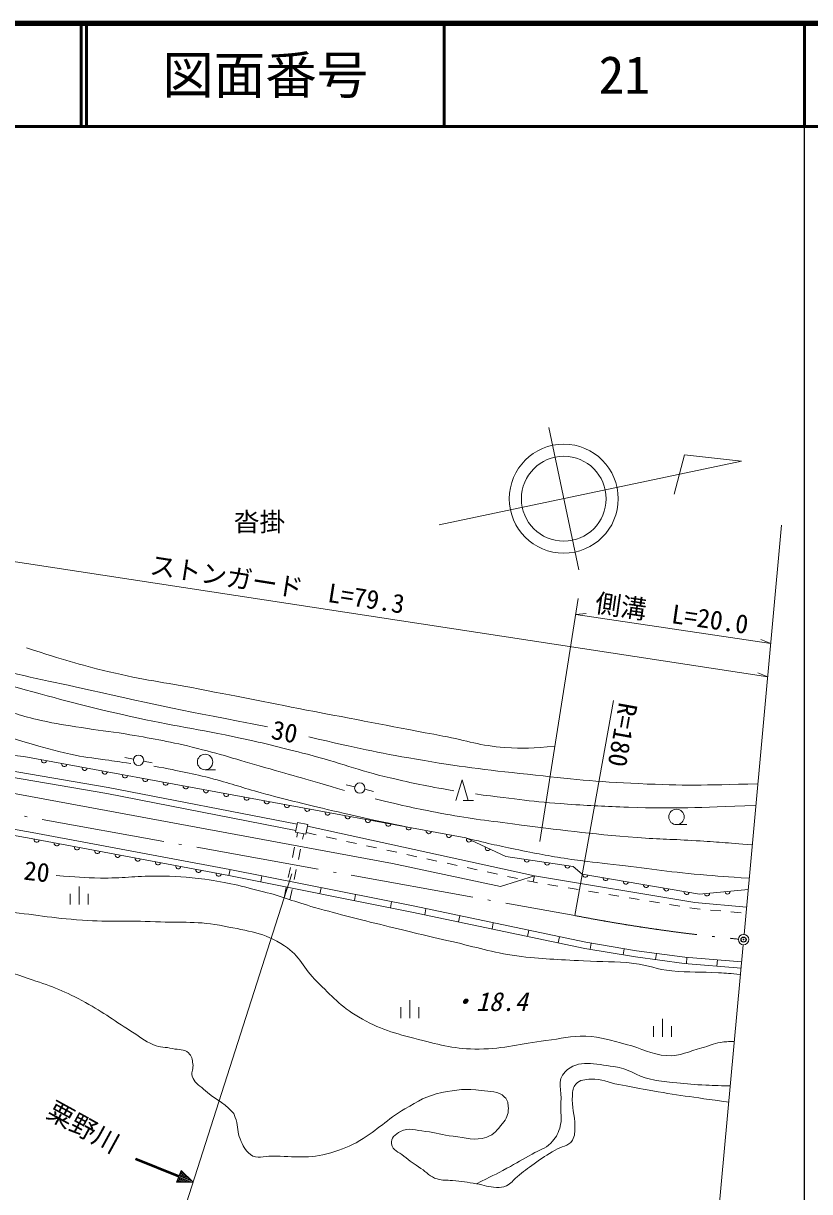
# Model space of a CAD drawing. Units: millimetres, scale not verified. Extents: x 40000 to 680000, y 20000 to 380000.
# Drawn here: x 503121 to 579500, y 266564 to 380000 of the extents above; entities that cross this region are included whole.
import ezdxf
from ezdxf.enums import TextEntityAlignment as Align

# ---------------------------------------------------------------- set-up
doc = ezdxf.new("R2010")
doc.units = ezdxf.units.MM
doc.header["$LTSCALE"] = 1000
doc.header["$PDMODE"] = 32
doc.header["$PDSIZE"] = 500
doc.linetypes.add('LONG_DASHED_DOTTED', pattern=[15.25, 12, -1.5, 0.25, -1.5])
for name, color, linetype, lineweight in [('M-BGD', 7, 'Continuous', 13), ('M-BMK', 2, 'LONG_DASHED_DOTTED', 13), ('M-STR-HTXT', 7, 'Continuous', 13), ('M-TTL', 2, 'Continuous', 140), ('M-TTL-BAND', 7, 'Continuous', 25), ('M-TTL-LINE', 7, 'Continuous', 50)]:
    doc.layers.add(name, color=color, linetype=linetype, lineweight=lineweight)
doc.layers.add('M-OTRS', color=6, linetype='Continuous')
doc.layers.add('M-TTL-TXT', color=7, linetype='Continuous')
doc.styles.add('ＭＳ ゴシック', font='')
doc.styles.get('ＭＳ ゴシック').set_extended_font_data('MS Gothic')

msp = doc.modelspace()

# ---------------------------------------------------------------- linework, layer by layer
at = {"layer": 'M-BGD'}
for p, q in [((554161, 340753), (557067, 326938)), ((567339, 338116), (566339, 334299)), ((572883, 337479), (567339, 338116)), ((543526, 331302), (572883, 337479)), ((513818, 308542), (512969, 308707)), ((515649, 308184), (514800, 308350)), ((520773, 307531), (521773, 307531)), ((545139, 304546), (545739, 306546)), ((545739, 306546), (546339, 304546)), ((535316, 305869), (534476, 306076)), ((537128, 305423), (536287, 305630)), ((545839, 304546), (546839, 304546)), ((566562, 302199), (567562, 302199)), ((529670, 300974), (529767, 301436)), ((530244, 300787), (530355, 301318)), ((530597, 301425), (531574, 301213)), ((532551, 301000), (533528, 300788)), ((529262, 299016), (529466, 299995)), ((529836, 298829), (530040, 299808)), ((534505, 300575), (535482, 300363)), ((536460, 300151), (537437, 299938)), ((538414, 299726), (539391, 299513)), ((540368, 299301), (541345, 299088)), ((542323, 298876), (543300, 298664)), ((544277, 298451), (545254, 298239)), ((523079, 297245), (523196, 297834)), ((526173, 296631), (526290, 297219)), ((528854, 297058), (529058, 298037)), ((529428, 296871), (529632, 297850)), ((546231, 298026), (547209, 297814)), ((548186, 297601), (549163, 297389)), ((552759, 297221), (552649, 296631)), ((508557, 294431), (508557, 296181)), ((528445, 295100), (528649, 296079)), ((531932, 295486), (532049, 296074)), ((550140, 297176), (551117, 296964)), ((552094, 296752), (552649, 296631)), ((552649, 296631), (553076, 296561)), ((554062, 296398), (555049, 296235)), ((556036, 296072), (557022, 295910)), ((507682, 294431), (507682, 295481)), ((509432, 294431), (509432, 295481)), ((529019, 294913), (529223, 295892)), ((535280, 294821), (535397, 295409)), ((558009, 295747), (558996, 295584)), ((559982, 295421), (560969, 295259)), ((561956, 295096), (562942, 294933)), ((538771, 294127), (538888, 294715)), ((542107, 293450), (542230, 294037)), ((563929, 294770), (564916, 294608)), ((565902, 294445), (566889, 294282)), ((567876, 294119), (568287, 294051)), ((568287, 294051), (568868, 293998)), ((569864, 293907), (570859, 293816)), ((545386, 292762), (545509, 293349)), ((548646, 292078), (548769, 292666)), ((571855, 293725), (572851, 293634)), ((552105, 291353), (552228, 291940)), ((555079, 290729), (555202, 291316)), ((558183, 290099), (558283, 290690)), ((561394, 289555), (561495, 290147)), ((564541, 289091), (564621, 289685)), ((567531, 288701), (567579, 289299)), ((570489, 288463), (570537, 289061)), ((540650, 283415), (540650, 285165)), ((539775, 283415), (539775, 284465)), ((541525, 283415), (541525, 284465)), ((564322, 281594), (564322, 282644)), ((565197, 281594), (565197, 283344)), ((566072, 281594), (566072, 282644)), ((514065, 269800), (514005, 269652)), ((514005, 269652), (518182, 267977)), ((514020, 269689), (518197, 268014)), ((514035, 269726), (518212, 268051)), ((514050, 269763), (518227, 268088)), ((514065, 269800), (518242, 268125)), ((517988, 267494), (518435, 268608)), ((518635, 267494), (518078, 267717)), ((518850, 267494), (518107, 267791)), ((519065, 267493), (518137, 267866)), ((519281, 267493), (518167, 267940)), ((519496, 267493), (518197, 268014)), ((519526, 267567), (518227, 268088)), ((519370, 267716), (518256, 268163)), ((519214, 267865), (518286, 268237)), ((519059, 268013), (518316, 268311)), ((518903, 268162), (518346, 268385)), ((518747, 268311), (518376, 268460)), ((518591, 268459), (518406, 268534)), ((518435, 268608), (519604, 267493)), ((519604, 267493), (517988, 267494)), ((518204, 267494), (518018, 267569)), ((518419, 267494), (518048, 267643))]:
    msp.add_line(p, q, dxfattribs=at)
for points in [[(492951, 309896), (503155, 308802), (546095, 300907), (549996, 299110), (556536, 298142), (557410, 297395), (568796, 295455), (573529, 295886)], [(492849, 308965), (511352, 305804), (529709, 302240)], [(493614, 308226), (511241, 305214), (529586, 301623)], [(491171, 307256), (538978, 298409), (549484, 296192), (552759, 297221)], [(492347, 302883), (503872, 300839), (523079, 297245), (540855, 293713), (557663, 290187), (562580, 289354), (567304, 288719), (572838, 288274)], [(492347, 302883), (503872, 300839), (523079, 297245)], [(492452, 303474), (503979, 301429), (523193, 297835), (540975, 294300), (557775, 290777), (562670, 289948), (567369, 289316), (572886, 288872)], [(530720, 302043), (552759, 297221), (568363, 294647), (573374, 294189)]]:
    msp.add_lwpolyline(points, dxfattribs=at)
msp.add_lwpolyline([(529557, 301478), (530567, 301276), (530755, 302216), (529745, 302418)], close=True, dxfattribs=at)
for centre, radius in [((555614, 333845), 5294), ((555614, 333845), 4118), ((514309, 308446), 500), ((520773, 308281), 750), ((535802, 305749), 500), ((566562, 302949), 750)]:
    msp.add_circle(centre, radius, dxfattribs=at)
for centre, start, end in [((505134, 308438), 169.58117, 349.58117), ((507101, 308077), 169.58117, 349.58117), ((509068, 307715), 169.58117, 349.58117), ((511035, 307353), 169.58117, 349.58117), ((513002, 306992), 169.58117, 349.58117), ((514969, 306630), 169.58117, 349.58117), ((516936, 306268), 169.58117, 349.58117), ((518903, 305907), 169.58117, 349.58117), ((520870, 305545), 169.58117, 349.58117), ((522837, 305183), 169.58117, 349.58117), ((524804, 304821), 169.58117, 349.58117), ((526771, 304460), 169.58117, 349.58117), ((528738, 304098), 169.58117, 349.58117), ((530705, 303736), 169.58117, 349.58117), ((532672, 303375), 169.58117, 349.58117), ((534640, 303013), 169.58117, 349.58117), ((536607, 302651), 169.58117, 349.58117), ((538574, 302290), 169.58117, 349.58117), ((540541, 301928), 169.58117, 349.58117), ((504408, 300739), 169.40274, 349.40274), ((542508, 301566), 169.58117, 349.58117), ((544475, 301205), 169.58117, 349.58117), ((546415, 300759), 155.27269, 335.27269), ((506374, 300371), 169.40274, 349.40274), ((508340, 300003), 169.40274, 349.40274), ((510306, 299635), 169.40274, 349.40274), ((548232, 299923), 155.27269, 335.27269), ((512272, 299268), 169.40274, 349.40274), ((514237, 298900), 169.40274, 349.40274), ((516203, 298532), 169.40274, 349.40274), ((552032, 298809), 171.58181, 351.58181), ((554010, 298516), 171.58181, 351.58181), ((518169, 298164), 169.40274, 349.40274), ((520135, 297796), 169.40274, 349.40274), ((522101, 297429), 169.40274, 349.40274), ((555988, 298223), 171.58181, 351.58181), ((557703, 297345), 170.32759, 350.32759), ((559674, 297009), 170.32759, 350.32759), ((561646, 296673), 170.32759, 350.32759), ((563617, 296337), 170.32759, 350.32759), ((565589, 296001), 170.32759, 350.32759), ((567560, 295665), 170.32759, 350.32759), ((569539, 295522), 185.20333, 5.20333), ((571531, 295704), 185.20333, 5.20333)]:
    msp.add_arc(centre, 250, start, end, dxfattribs=at)
for points, knots in [([(488626, 320907), (491787, 319188), (492782, 318630), (495611, 317555), (498242, 316555), (499805, 316248), (502520, 315502), (506801, 314326), (509204, 313675), (513535, 312699), (517674, 311766), (520049, 311510), (524194, 310607), (526753, 310049), (528174, 309683), (530709, 309027), (533875, 308208), (535579, 307485), (538763, 306738), (541164, 306174), (541991, 306006), (544951, 305478)], [0, 0, 0, 0, 1, 1, 1, 2, 2, 2, 3, 3, 3, 4, 4, 4, 5, 5, 5, 6, 6, 6, 7, 7, 7, 7]), ([(503440, 319351), (507213, 318146), (508298, 317806), (511471, 317040), (514813, 316233), (516741, 316036), (520117, 315382), (524544, 314525), (527020, 314024), (531448, 313171), (536303, 312236), (539024, 311714), (543884, 310802), (546227, 310363), (547506, 309841), (549885, 309697), (551786, 309582), (552534, 309614), (554758, 309813)], [0, 0, 0, 0, 1, 1, 1, 2, 2, 2, 3, 3, 3, 4, 4, 4, 5, 5, 5, 6, 6, 6, 6]), ([(487062, 315712), (488814, 314905), (489330, 314684), (490823, 314124), (492736, 313405), (493871, 313189), (495822, 312582), (498836, 311643), (500500, 311035), (503531, 310152), (505146, 309682), (506049, 309405), (507689, 309031), (508996, 308733), (509752, 308690), (511077, 308494), (512043, 308351), (512351, 308307), (513553, 308143)], [0, 0, 0, 0, 1, 1, 1, 2, 2, 2, 3, 3, 3, 4, 4, 4, 5, 5, 5, 6, 6, 6, 6]), ([(499791, 313836), (502136, 313034), (502829, 312770), (504837, 312317), (506356, 311975), (507224, 311865), (508761, 311617), (510417, 311349), (511360, 311293), (513013, 311009), (515571, 310571), (517010, 310341), (519531, 309724), (522292, 309049), (523804, 308538), (526539, 307762), (529581, 306899), (530538, 306619), (534318, 305519)], [0, 0, 0, 0, 1, 1, 1, 2, 2, 2, 3, 3, 3, 4, 4, 4, 5, 5, 5, 6, 6, 6, 6]), ([(515796, 307886), (518584, 307345), (519362, 307208), (521613, 306625), (523424, 306155), (524408, 305781), (526215, 305293), (528710, 304619), (530118, 304281), (532632, 303681), (535717, 302944), (536722, 302738), (540561, 301924)], [0, 0, 0, 0, 1, 1, 1, 2, 2, 2, 3, 3, 3, 4, 4, 4, 4]), ([(547030, 305174), (551304, 304625), (552471, 304444), (555977, 304193), (558283, 304028), (559577, 303968), (561888, 303889), (566726, 303725), (568364, 303857), (574280, 304065)], [0, 0, 0, 0, 1, 1, 1, 2, 2, 2, 3, 3, 3, 3]), ([(537285, 304702), (540294, 303980), (541128, 303787), (543616, 303323), (546346, 302815), (547892, 302621), (550648, 302272), (555364, 301675), (558006, 301312), (562746, 300944), (564978, 300770), (566236, 300784), (568470, 300640), (570603, 300503), (571287, 300448), (573928, 300231)], [0, 0, 0, 0, 1, 1, 1, 2, 2, 2, 3, 3, 3, 4, 4, 4, 5, 5, 5, 5]), ([(546095, 300907), (548572, 300308), (549237, 300146), (551267, 299737), (553257, 299336), (554375, 299116), (556383, 298826), (557957, 298598), (558846, 298522), (560425, 298335), (563724, 297944), (565564, 297639), (568874, 297351), (570730, 297189), (571340, 297136), (573631, 296996)], [0, 0, 0, 0, 1, 1, 1, 2, 2, 2, 3, 3, 3, 4, 4, 4, 5, 5, 5, 5]), ([(474479, 289193), (475184, 289018), (475468, 288972), (476112, 288972), (476961, 288972), (477429, 289168), (478238, 289427), (480022, 290000), (480923, 290587), (482611, 291401), (484211, 292174), (484992, 292880), (486680, 293436), (489133, 294244), (490598, 294587), (493179, 294651), (496304, 294728), (498029, 294144), (501136, 293801), (504150, 293468), (505825, 293129), (508850, 292920), (511620, 292729), (513183, 292889), (515956, 292768), (518569, 292654), (520076, 292868), (522638, 292343), (524994, 291859), (526471, 291738), (528494, 290436), (530029, 289448), (530314, 288236), (531627, 286967), (533116, 285529), (533886, 284593), (535666, 283536), (537757, 282293), (539140, 281952), (541497, 281349), (543755, 280772), (545058, 280394), (547389, 280408), (549947, 280423), (551347, 280926), (553888, 281228), (555393, 281406), (556229, 281690), (557745, 281653), (559305, 281615), (560143, 281222), (561662, 280863), (563231, 280493), (564032, 279869), (565641, 279770), (566999, 279687), (567721, 280198), (569042, 280529), (569748, 280706), (570114, 280935), (570834, 281045), (571354, 281125), (571560, 281141), (572177, 281147)], [0, 0, 0, 0, 1, 1, 1, 2, 2, 2, 3, 3, 3, 4, 4, 4, 5, 5, 5, 6, 6, 6, 7, 7, 7, 8, 8, 8, 9, 9, 9, 10, 10, 10, 11, 11, 11, 12, 12, 12, 13, 13, 13, 14, 14, 14, 15, 15, 15, 16, 16, 16, 17, 17, 17, 18, 18, 18, 19, 19, 19, 20, 20, 20, 21, 21, 21, 21]), ([(474469, 285345), (474721, 285373), (474868, 285344), (475109, 285270), (475691, 285089), (475773, 284575), (476079, 284048), (476589, 283169), (476400, 282390), (477103, 281658), (477580, 281162), (477917, 280840), (478595, 280723), (479383, 280588), (479970, 280684), (480589, 281191), (481560, 281985), (481205, 283048), (481632, 284228), (482128, 285598), (482079, 286554), (482962, 287714), (483487, 288404), (484097, 288469), (484902, 288792), (486204, 289314), (486996, 289484), (488388, 289655), (490277, 289886), (491358, 289818), (493258, 289726), (494741, 289655), (495562, 289456), (497014, 289151), (499630, 288603), (501059, 288120), (503591, 287265), (505676, 286560), (506865, 286169), (508802, 285126), (510736, 284085), (511708, 283310), (513576, 282157), (514428, 281631), (514847, 281223), (515763, 280820), (516438, 280524), (516899, 280630), (517616, 280456), (518225, 280308), (518704, 280457), (519164, 280031), (519492, 279727), (519517, 279409), (519590, 278968), (519665, 278511), (519412, 278232), (519529, 277784), (519694, 277148), (520141, 276954), (520622, 276508), (521639, 275566), (522463, 275328), (523416, 274321), (523650, 274075), (523663, 273851), (523781, 273532), (524036, 272837), (523860, 272348), (524175, 271679), (524479, 271037), (524601, 270577), (525178, 270161), (525843, 269681), (526452, 270008), (527273, 270009), (529507, 270010), (530842, 269703), (532982, 270343), (534129, 270686), (534776, 270921), (535807, 271527), (537605, 272586), (538377, 273545), (540180, 274595), (541502, 275364), (542263, 275878), (543764, 276174), (545232, 276463), (546108, 276595), (547590, 276387), (548505, 276258), (549210, 276398), (549868, 275749), (550188, 275433), (550226, 275106), (550232, 274655), (550241, 274032), (550044, 273655), (549655, 273167), (549168, 272555), (548875, 272121), (548137, 271862), (546927, 271437), (546133, 271836), (544857, 271953), (543802, 272049), (543238, 272302), (542184, 272408), (541240, 272504), (540599, 272841), (539755, 272408), (539233, 272141), (538793, 271764), (538874, 271193), (538965, 270548), (539582, 270436), (540089, 270009), (540693, 269500), (541078, 269272), (541729, 268825), (542336, 268407), (542607, 268021), (543308, 267792), (543863, 267611), (544216, 267706), (544796, 267640), (545711, 267536), (546225, 267482), (547135, 267336), (547897, 267214), (548306, 266979), (549078, 266972), (549462, 266969), (549703, 266958), (550050, 267124), (550528, 267352), (550669, 267672), (551083, 268005), (551717, 268514), (552070, 268804), (552734, 269274), (553508, 269823), (553955, 270114), (554766, 270606), (555412, 270997), (556046, 270918), (556449, 271556), (556733, 272007), (556682, 272366), (556686, 272899), (556695, 274074), (556376, 274726), (556449, 275899), (556477, 276352), (556494, 276674), (556804, 277005), (557215, 277442), (557666, 277455), (558265, 277478), (559332, 277520), (559901, 277164), (560950, 276965), (562029, 276761), (562633, 276645), (563713, 276452), (566794, 275902), (567808, 275790), (571636, 275251)], [0, 0, 0, 0, 1, 1, 1, 2, 2, 2, 3, 3, 3, 4, 4, 4, 5, 5, 5, 6, 6, 6, 7, 7, 7, 8, 8, 8, 9, 9, 9, 10, 10, 10, 11, 11, 11, 12, 12, 12, 13, 13, 13, 14, 14, 14, 15, 15, 15, 16, 16, 16, 17, 17, 17, 18, 18, 18, 19, 19, 19, 20, 20, 20, 21, 21, 21, 22, 22, 22, 23, 23, 23, 24, 24, 24, 25, 25, 25, 26, 26, 26, 27, 27, 27, 28, 28, 28, 29, 29, 29, 30, 30, 30, 31, 31, 31, 32, 32, 32, 33, 33, 33, 34, 34, 34, 35, 35, 35, 36, 36, 36, 37, 37, 37, 38, 38, 38, 39, 39, 39, 40, 40, 40, 41, 41, 41, 42, 42, 42, 43, 43, 43, 44, 44, 44, 45, 45, 45, 46, 46, 46, 47, 47, 47, 48, 48, 48, 49, 49, 49, 50, 50, 50, 51, 51, 51, 52, 52, 52, 53, 53, 53, 54, 54, 54, 55, 55, 55, 56, 56, 56, 56]), ([(547135, 267336), (548567, 268034), (548953, 268218), (550093, 268832), (551059, 269353), (551588, 269667), (552541, 270214), (553254, 270624), (553777, 270697), (554357, 271280), (554825, 271751), (555036, 272105), (555225, 272741), (555503, 273673), (555246, 274260), (555344, 275228), (555461, 276389), (554912, 277366), (555738, 278189), (557057, 279503), (558627, 278916), (560476, 278702), (561934, 278534), (562603, 277824), (564029, 277478), (564862, 277277), (565349, 277256), (566201, 277163), (567308, 277041), (567931, 276990), (569043, 276926), (570111, 276864), (570467, 276857), (571781, 276835)], [0, 0, 0, 0, 1, 1, 1, 2, 2, 2, 3, 3, 3, 4, 4, 4, 5, 5, 5, 6, 6, 6, 7, 7, 7, 8, 8, 8, 9, 9, 9, 10, 10, 10, 11, 11, 11, 11])]:
    msp.add_open_spline(points, degree=3, knots=knots, dxfattribs=at)
at = {"layer": 'M-BGD', "lineweight": 18}
for points, knots in [([(490905, 320982), (494722, 319324), (495894, 318853), (499196, 317784), (503181, 316494), (505537, 316199), (509619, 315257), (516308, 313714), (518512, 313326), (526832, 311704)], [0, 0, 0, 0, 1, 1, 1, 2, 2, 2, 3, 3, 3, 3]), ([(530859, 310717), (535825, 309570), (537208, 309252), (541321, 308545), (545508, 307826), (547876, 307545), (552099, 307085), (556315, 306625), (558681, 306367), (562917, 306177), (567426, 305974), (568983, 306023), (574472, 306160)], [0, 0, 0, 0, 1, 1, 1, 2, 2, 2, 3, 3, 3, 4, 4, 4, 4]), ([(506317, 297260), (508343, 297087), (508924, 297052), (510599, 297017), (512735, 296974), (513929, 297218), (516066, 297200), (517896, 297184), (518928, 297135), (520743, 296896), (523003, 296599), (524241, 296238), (526452, 295681), (528413, 295187), (529455, 294710), (531402, 294163), (534044, 293419), (535540, 293060), (538205, 292401), (540749, 291772), (542179, 291438), (544734, 290852), (547197, 290288), (548549, 289806), (551051, 289455), (553560, 289104), (554991, 289130), (557520, 288969), (559428, 288848), (560512, 288963), (562409, 288726), (563873, 288544), (564646, 288140), (566114, 287998), (567875, 287827), (568874, 287927), (570639, 287815), (571474, 287763), (571745, 287747), (572775, 287663)], [0, 0, 0, 0, 1, 1, 1, 2, 2, 2, 3, 3, 3, 4, 4, 4, 5, 5, 5, 6, 6, 6, 7, 7, 7, 8, 8, 8, 9, 9, 9, 10, 10, 10, 11, 11, 11, 12, 12, 12, 13, 13, 13, 13])]:
    msp.add_open_spline(points, degree=3, knots=knots, dxfattribs=at)
at = {"layer": 'M-BMK'}
msp.add_line((489945, 305412), (556684, 293369), dxfattribs=at)
at = {"layer": 'M-BMK', "linetype": 'Continuous'}
msp.add_circle((573084, 291034), 500, dxfattribs=at)
at = {"layer": 'M-BMK'}
msp.add_arc((588832, 460430), 170126, 259.1074, 264.52023, dxfattribs=at)
at = {"layer": 'M-OTRS'}
msp.add_point((573084, 291034), dxfattribs=at)
at = {"layer": 'M-STR-HTXT'}
for p, q in [((573130, 291532), (576777, 331277)), ((495855, 328710), (575425, 316544)), ((553299, 300561), (557020, 324150)), ((556774, 322592), (557800, 322693)), ((556774, 322592), (575722, 319785)), ((575722, 319785), (574770, 320179)), ((575425, 316544), (574474, 316943)), ((556684, 293369), (560451, 314245)), ((569619, 253275), (573038, 290536))]:
    msp.add_line(p, q, dxfattribs=at)
msp.add_lwpolyline([(529191, 297428), (513199, 247493), (547001, 247493)], dxfattribs=at)
at = {"layer": 'M-TTL'}
msp.add_line((680000, 380000), (40000, 380000), dxfattribs=at)
at = {"layer": 'M-TTL-BAND'}
msp.add_line((579000, 20000), (579000, 370000), dxfattribs=at)
at = {"layer": 'M-TTL-LINE'}
for p, q in [((508747, 380000), (508747, 370000)), ((509247, 380000), (509247, 370000)), ((543997, 380000), (543997, 370000)), ((579000, 380000), (579000, 370000)), ((40000, 370000), (680000, 370000))]:
    msp.add_line(p, q, dxfattribs=at)

# ---------------------------------------------------------------- texts
at = {"layer": 'M-BGD', "style": 'ＭＳ ゴシック'}
msp.add_text('沓掛', height=1833, dxfattribs=at).set_placement((526057, 331605), align=Align.MIDDLE_CENTER)
for s, rotation, p in [('30', 348.805, (528500, 311222)), ('20', 353.418, (504427, 297641))]:
    msp.add_text(s, height=1833, rotation=rotation, dxfattribs=at).set_placement(p, align=Align.MIDDLE_CENTER)
at = {"layer": 'M-BGD', "style": 'ＭＳ ゴシック', "oblique": 15}
msp.add_text('・18.4', height=1833, dxfattribs=at).set_placement((548334, 285018), align=Align.MIDDLE_CENTER)
at = {"layer": 'M-BGD', "style": 'ＭＳ ゴシック'}
msp.add_text('粟野川', height=1833, rotation=331.186, dxfattribs=at).set_placement((508255, 271557), align=Align.BOTTOM_CENTER)
at = {"layer": 'M-STR-HTXT', "style": 'ＭＳ ゴシック'}
for s, rotation, p in [('ストンガード  L=79.3', 351.062, (527573, 324072)), ('側溝\u3000L=20.0', 351.741, (565904, 321239))]:
    msp.add_text(s, height=1833, rotation=rotation, dxfattribs=at).set_placement(p, align=Align.BOTTOM_CENTER)
msp.add_text('R=180', height=1833, rotation=259.771, dxfattribs=at).set_placement((560451, 314245), align=Align.BOTTOM_LEFT)
at = {"layer": 'M-TTL-TXT', "style": 'ＭＳ ゴシック'}
for s, p in [('図面番号', (526622, 375000)), ('21', (561497, 375000))]:
    msp.add_text(s, height=3666, dxfattribs=at).set_placement(p, align=Align.MIDDLE_CENTER)

doc.saveas('drawing.dxf')
